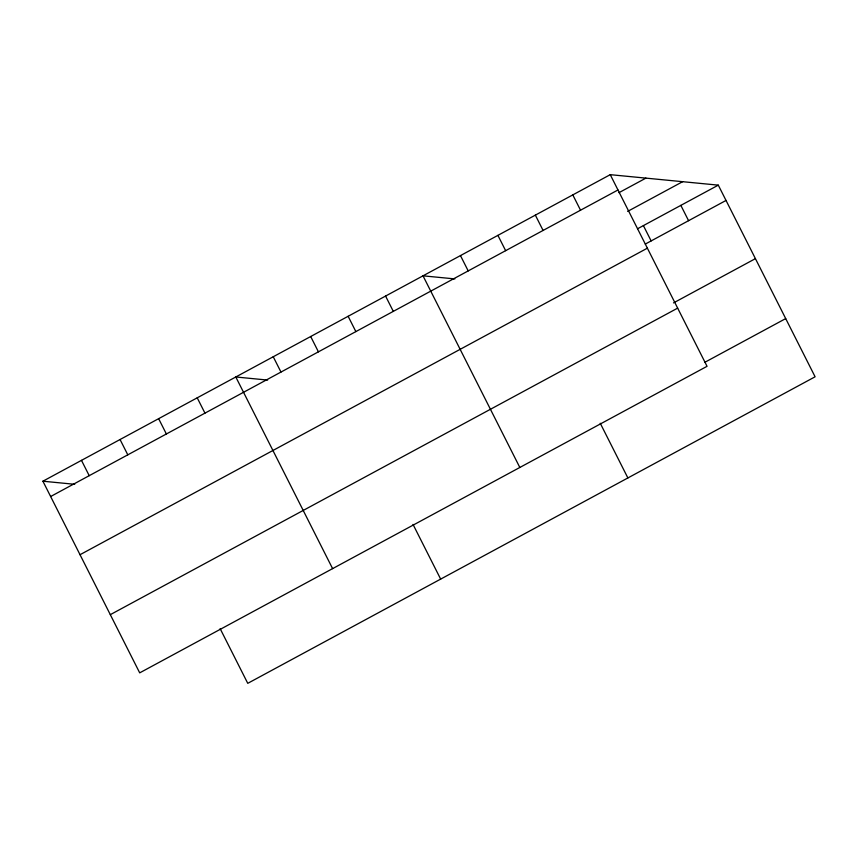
<?xml version="1.0" encoding="UTF-8"?>
<svg xmlns="http://www.w3.org/2000/svg" width="858" height="858" viewBox="0 0 858 858"><rect width="100%" height="100%" fill="white"/><g stroke="black" fill="none" stroke-linecap="round" stroke-linejoin="round"><path stroke-width="1.29" d="M610.242 174.667L707.046 366.312L139.704 672.854L42.9 481.209L610.242 174.667L718.296 185.146L815.1 376.791L247.758 683.333L220.131 628.635M50.633 496.525L617.975 189.983M618.983 192.664L645.902 178.132M627.638 211.4L682.636 181.692M637.548 228.764L718.296 185.146M645.291 244.08L726.029 200.45M80.03 554.708L647.372 248.177M673.509 302.906L755.415 258.644M110.317 614.66L677.659 308.129M704.965 362.226L785.703 318.597M454.858 278.914L423.015 275.826L519.83 467.471M267.632 380.073L235.8 376.984L332.604 568.629M42.9 481.209L74.732 484.298M680.844 205.373L688.577 220.688M643.403 225.611L651.136 240.916M572.801 194.905L580.534 210.21M535.349 215.133L543.082 230.448M600.246 423.251L627.874 477.949M497.908 235.36L505.641 250.675M460.467 255.598L468.2 270.903M385.574 296.064L393.307 311.368M348.134 316.291L355.866 331.606M413.02 524.41L440.658 579.107M310.682 336.518L318.415 351.834M273.241 356.756L280.974 372.061M197.222 397.833L204.955 413.138M158.633 418.672L166.377 433.987M120.056 439.521L127.788 454.826M81.478 460.36L89.211 475.675"/></g></svg>
